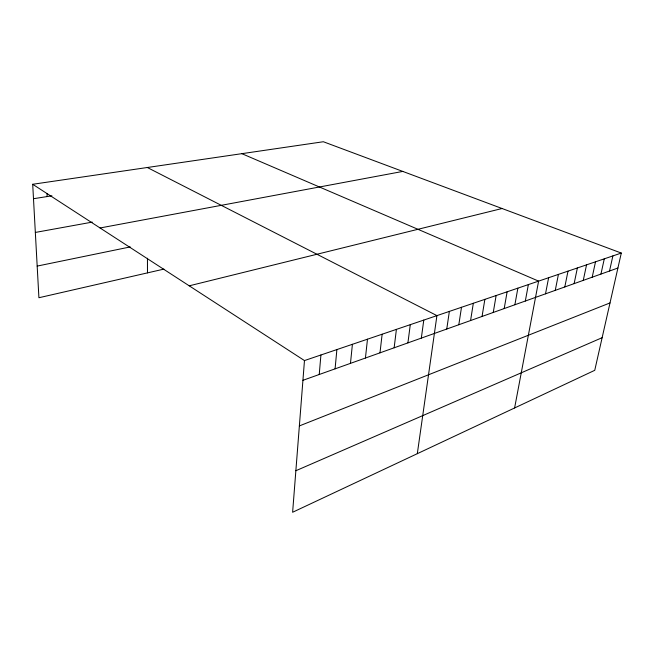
<?xml version="1.0" encoding="UTF-8"?>
<svg xmlns="http://www.w3.org/2000/svg" width="654" height="654" viewBox="0 0 654 654"><rect width="100%" height="100%" fill="white"/><g stroke="black" fill="none" stroke-linecap="round" stroke-linejoin="round"><path stroke-width="0.98" d="M32.7 184.281L304.47 360.575L292.616 512.262L594.748 370.311L621.3 253.057L323.346 141.738L32.7 184.281L38.913 297.733L163.909 269.113M319.234 374.497L320.918 354.991M335.077 368.848L336.892 349.571M350.47 363.362L352.408 344.306M365.431 358.032L367.483 339.189M379.982 352.841L382.14 334.219M394.141 347.797L396.406 329.379M407.916 342.884L410.279 324.67M421.331 338.102L423.784 320.084M417.317 453.672L436.929 315.62L147.322 167.506M446.756 329.036L449.363 311.402M458.814 324.744L461.495 307.29M470.569 320.55L473.324 303.276M482.047 316.454L484.867 299.36M493.255 312.465L496.133 295.534M504.193 308.565L507.128 291.807M514.886 304.756L517.87 288.161M525.326 301.028L528.358 284.596M514.608 407.965L538.61 281.122L241.849 153.665M545.51 293.834L548.632 277.721M555.262 290.36L558.426 274.394M564.803 286.959L567.999 271.148M574.13 283.632L577.376 267.968M583.262 280.378L586.54 264.854M592.205 277.19L595.508 261.813M600.952 274.067L604.288 258.829M609.52 271.018L612.88 255.918M295.861 470.733L602.13 337.693M299.368 425.918L610.002 302.933M302.933 380.309L617.907 268.026M304.47 360.575L621.3 253.057M189.235 285.823L502.059 208.512M37.18 266.088L130.26 246.926M100.062 227.976L402.79 171.422M35.341 232.44L92.255 222.115M33.493 198.71L51.911 195.824M46.998 193.715L47.137 196.576M147.452 258.232L147.469 272.882"/></g></svg>
